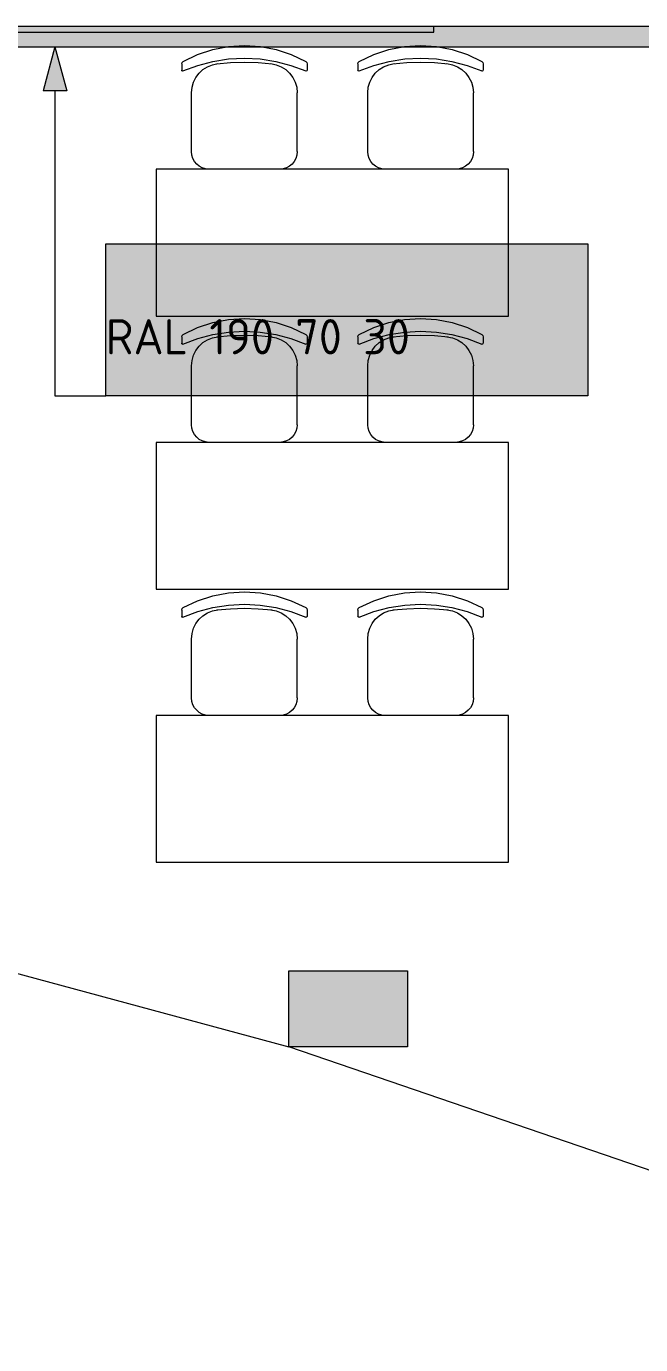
# Model space of a CAD drawing. Header units: millimetres. Extents: x 0 to 1189, y 0 to 841.
# Drawn here: x 813.32 to 834.24, y 443.89 to 488.78 of the extents above; entities that cross this region are included whole.
import ezdxf

# ---------------------------------------------------------------- set-up
doc = ezdxf.new("R2010")
doc.units = ezdxf.units.MM

msp = doc.modelspace()

# ---------------------------------------------------------------- hatches: boundary and pattern name
at = {"true_color": 0xd5aaaa}
h = msp.add_hatch(color=9, dxfattribs=at)
h.dxf.hatch_style = 2
h.paths.add_polyline_path([(796.055216, 488.077516), (796.062216, 488.777517), (841.946286, 488.776517), (841.246285, 488.076516)])
at = {"true_color": 0x0077b0}
h = msp.add_hatch(color=144, dxfattribs=at)
h.dxf.hatch_style = 2
h.paths.add_polyline_path([(814.294244, 488.077516), (814.694245, 486.584514), (813.894243, 486.584514)])
at = {"true_color": 0xffffff}
h = msp.add_hatch(color=7, dxfattribs=at)
h.dxf.hatch_style = 2
h.paths.add_polyline_path([(816.023247, 481.370506), (832.441272, 481.370506), (832.441272, 476.193498), (816.023247, 476.193498)])
at = {"true_color": 0x0077b0}
h = msp.add_hatch(color=144, dxfattribs=at)
h.paths.add_polyline_path([(817.233091, 479.975435), (817.233091, 480.782414), (817.203601, 480.939097), (817.114579, 481.070149), (816.985939, 481.156552), (816.829601, 481.185904), (816.673125, 481.156552), (816.541867, 481.070149), (816.45443, 480.939097), (816.426111, 480.782414), (816.426111, 479.975435), (816.45443, 479.819097), (816.541867, 479.690457), (816.673125, 479.601435), (816.829601, 479.571945), (816.985939, 479.601435), (817.114579, 479.690457), (817.203601, 479.819097)])
h.paths.add_polyline_path([(817.433733, 479.975435), (817.422579, 479.854779), (817.389153, 479.742753), (817.333507, 479.639719), (817.25569, 479.546038), (817.163922, 479.468739), (817.061869, 479.414229), (816.950205, 479.38194), (816.829601, 479.371303), (816.707869, 479.38194), (816.596161, 479.414229), (816.493963, 479.468739), (816.400756, 479.546038), (816.323026, 479.639719), (816.267568, 479.742753), (816.234332, 479.854779), (816.223264, 479.975435), (816.223264, 480.782414), (816.234332, 480.904147), (816.267568, 481.015854), (816.323026, 481.118053), (816.400756, 481.21126), (816.493963, 481.289076), (816.596161, 481.344723), (816.707869, 481.378149), (816.829601, 481.389302), (816.950257, 481.378192), (817.062283, 481.345067), (817.165317, 481.290238), (817.258998, 481.214016), (817.334902, 481.120378), (817.389567, 481.017232), (817.422631, 480.904577), (817.433733, 480.782414)])
h = msp.add_hatch(color=144, dxfattribs=at)
h.paths.add_polyline_path([(819.455736, 480.378925), (819.455736, 479.876216), (819.477234, 479.75867), (819.54338, 479.661793), (819.640876, 479.594752), (819.757802, 479.571945), (819.874729, 479.594752), (819.972225, 479.661793), (820.038371, 479.759703), (820.059868, 479.876216), (820.059868, 480.076859), (820.038371, 480.193785), (819.972225, 480.291281), (819.874729, 480.357427), (819.757802, 480.378925)])
h.paths.add_polyline_path([(819.958445, 481.389302), (820.034375, 481.36374), (820.059868, 481.287327), (820.047121, 481.229243), (820.009157, 481.202991), (819.900472, 481.163717), (819.799075, 481.105426), (819.704601, 481.028118), (819.616691, 480.931793), (819.511478, 480.760297), (819.461249, 480.581772), (819.757802, 480.581772), (819.859829, 480.572737), (819.953897, 480.54546), (820.039491, 480.499684), (820.116092, 480.435149), (820.180628, 480.357384), (820.226404, 480.27192), (820.253681, 480.178498), (820.262716, 480.076859), (820.262716, 479.876216), (820.25325, 479.77419), (820.225026, 479.680121), (820.178302, 479.594528), (820.113336, 479.517926), (820.036778, 479.453391), (819.951486, 479.407614), (819.858235, 479.380338), (819.757802, 479.371303), (819.562741, 479.40727), (819.399512, 479.51517), (819.334977, 479.592892), (819.2892, 479.678054), (819.261924, 479.770659), (819.252889, 479.870704), (819.252889, 480.480348), (819.267152, 480.646557), (819.30994, 480.80212), (819.381253, 480.947141), (819.481092, 481.081724), (819.666094, 481.253565), (819.868045, 481.366702), (819.92048, 481.38317)])
h = msp.add_hatch(color=144, dxfattribs=at)
h.dxf.hatch_style = 2
h.paths.add_polyline_path([(818.746715, 479.87346), (817.939736, 479.87346), (817.863599, 479.899023), (817.838312, 479.975435), (817.863599, 480.051572), (817.939736, 480.076859), (818.746715, 480.076859), (818.822852, 480.051572), (818.848139, 479.975435), (818.822852, 479.899023)])
at = {"true_color": 0xffffff}
h = msp.add_hatch(color=7, dxfattribs=at)
h.dxf.hatch_style = 2
h.paths.add_polyline_path([(822.258256, 456.616468), (826.298262, 456.616468), (826.298262, 454.028464), (822.258256, 454.028464)])
h = msp.add_hatch(color=7, dxfattribs=at)
h.dxf.hatch_style = 2
h.paths.add_polyline_path([(822.258256, 456.616468), (826.298262, 456.616468), (826.298262, 454.028464), (822.258256, 454.028464)])
at = {"true_color": 0x0077b0}
h = msp.add_hatch(color=144, dxfattribs=at)
h.paths.add_polyline_path([(823.470215, 455.220965), (823.470215, 456.027944), (823.440725, 456.184627), (823.351704, 456.315678), (823.223064, 456.402081), (823.066726, 456.431434), (822.910249, 456.402081), (822.778991, 456.315678), (822.691555, 456.184627), (822.663236, 456.027944), (822.663236, 455.220965), (822.691555, 455.064626), (822.778991, 454.935987), (822.910249, 454.846965), (823.066726, 454.817475), (823.223064, 454.846965), (823.351704, 454.935987), (823.440725, 455.064626)])
h.paths.add_polyline_path([(823.670858, 455.220965), (823.659704, 455.100309), (823.626278, 454.988283), (823.570631, 454.885249), (823.492815, 454.791568), (823.401046, 454.714269), (823.298994, 454.659759), (823.18733, 454.62747), (823.066726, 454.616833), (822.944993, 454.62747), (822.833286, 454.659759), (822.731087, 454.714269), (822.63788, 454.791568), (822.56015, 454.885249), (822.504693, 454.988283), (822.471456, 455.100309), (822.460389, 455.220965), (822.460389, 456.027944), (822.471456, 456.149677), (822.504693, 456.261384), (822.56015, 456.363583), (822.63788, 456.45679), (822.731087, 456.534606), (822.833286, 456.590253), (822.944993, 456.623679), (823.066726, 456.634832), (823.187381, 456.623722), (823.299407, 456.590597), (823.402442, 456.535768), (823.496122, 456.459546), (823.572026, 456.365908), (823.626691, 456.262762), (823.659756, 456.150107), (823.670858, 456.027944)])
h = msp.add_hatch(color=144, dxfattribs=at)
h.paths.add_polyline_path([(823.470215, 455.220965), (823.470215, 456.027944), (823.440725, 456.184627), (823.351704, 456.315678), (823.223064, 456.402081), (823.066726, 456.431434), (822.910249, 456.402081), (822.778991, 456.315678), (822.691555, 456.184627), (822.663236, 456.027944), (822.663236, 455.220965), (822.691555, 455.064626), (822.778991, 454.935987), (822.910249, 454.846965), (823.066726, 454.817475), (823.223064, 454.846965), (823.351704, 454.935987), (823.440725, 455.064626)])
h.paths.add_polyline_path([(823.670858, 455.220965), (823.659704, 455.100309), (823.626278, 454.988283), (823.570631, 454.885249), (823.492815, 454.791568), (823.401046, 454.714269), (823.298994, 454.659759), (823.18733, 454.62747), (823.066726, 454.616833), (822.944993, 454.62747), (822.833286, 454.659759), (822.731087, 454.714269), (822.63788, 454.791568), (822.56015, 454.885249), (822.504693, 454.988283), (822.471456, 455.100309), (822.460389, 455.220965), (822.460389, 456.027944), (822.471456, 456.149677), (822.504693, 456.261384), (822.56015, 456.363583), (822.63788, 456.45679), (822.731087, 456.534606), (822.833286, 456.590253), (822.944993, 456.623679), (823.066726, 456.634832), (823.187381, 456.623722), (823.299407, 456.590597), (823.402442, 456.535768), (823.496122, 456.459546), (823.572026, 456.365908), (823.626691, 456.262762), (823.659756, 456.150107), (823.670858, 456.027944)])
h = msp.add_hatch(color=144, dxfattribs=at)
h.dxf.hatch_style = 2
h.paths.add_polyline_path([(825.893335, 456.290323), (825.661824, 456.058812), (825.591269, 456.027944), (825.515132, 456.053231), (825.489845, 456.129368), (825.517957, 456.199923), (825.913179, 456.595145), (825.953969, 456.624497), (825.994759, 456.634832), (826.070895, 456.609269), (826.096182, 456.532857), (826.096182, 454.715501), (826.070895, 454.640742), (825.994759, 454.616833), (825.918622, 454.640742), (825.893335, 454.715501)])
h = msp.add_hatch(color=144, dxfattribs=at)
h.dxf.hatch_style = 2
h.paths.add_polyline_path([(825.893335, 456.290323), (825.661824, 456.058812), (825.591269, 456.027944), (825.515132, 456.053231), (825.489845, 456.129368), (825.517957, 456.199923), (825.913179, 456.595145), (825.953969, 456.624497), (825.994759, 456.634832), (826.070895, 456.609269), (826.096182, 456.532857), (826.096182, 454.715501), (826.070895, 454.640742), (825.994759, 454.616833), (825.918622, 454.640742), (825.893335, 454.715501)])
h = msp.add_hatch(color=144, dxfattribs=at)
h.dxf.hatch_style = 2
h.paths.add_polyline_path([(824.983755, 455.11899), (824.176776, 455.11899), (824.10064, 455.144553), (824.075353, 455.220965), (824.10064, 455.297102), (824.176776, 455.322389), (824.983755, 455.322389), (825.059892, 455.297102), (825.085179, 455.220965), (825.059892, 455.144553)])
h = msp.add_hatch(color=144, dxfattribs=at)
h.dxf.hatch_style = 2
h.paths.add_polyline_path([(824.983755, 455.11899), (824.176776, 455.11899), (824.10064, 455.144553), (824.075353, 455.220965), (824.10064, 455.297102), (824.176776, 455.322389), (824.983755, 455.322389), (825.059892, 455.297102), (825.085179, 455.220965), (825.059892, 455.144553)])

# ---------------------------------------------------------------- linework, layer by layer
at = {"color": 7, "lineweight": 0}
for points in [[(853.707304, 488.777517), (795.362215, 488.777517)], [(841.946286, 488.776517), (795.362215, 488.777517)], [(795.562215, 488.577517), (827.198264, 488.577517)], [(827.198264, 488.577517), (827.198264, 488.777517)], [(841.946286, 488.776517), (827.198264, 488.776517)], [(796.055216, 488.077516), (841.246285, 488.076516)]]:
    msp.add_lwpolyline(points, dxfattribs=at)
at = {"color": 144, "lineweight": 0, "true_color": 0x0077b0}
for points in [[(814.294244, 488.077516), (813.894243, 486.584514)], [(814.294244, 488.077516), (814.694245, 486.584514)], [(814.694245, 486.584514), (813.894243, 486.584514)], [(814.294244, 486.584514), (814.294244, 476.193498)], [(816.023247, 481.370506), (832.441272, 481.370506)], [(816.023247, 476.193498), (816.023247, 481.370506)], [(832.441272, 481.370506), (832.441272, 476.193498)], [(814.294244, 476.193498), (816.023247, 476.193498)], [(832.441272, 476.193498), (816.023247, 476.193498)], [(796.549217, 460.973475), (822.258256, 454.028464)], [(822.258256, 456.616468), (826.298262, 456.616468)], [(822.258256, 454.028464), (822.258256, 456.616468)], [(822.258256, 456.616468), (826.298262, 456.616468)], [(822.258256, 454.028464), (822.258256, 456.616468)], [(826.298262, 456.616468), (826.298262, 454.028464)], [(826.298262, 456.616468), (826.298262, 454.028464)], [(826.298262, 454.028464), (822.258256, 454.028464)], [(826.298262, 454.028464), (822.258256, 454.028464)], [(851.882301, 443.885449), (822.258256, 454.028464)]]:
    msp.add_lwpolyline(points, dxfattribs=at)
at = {"color": 253, "lineweight": 0, "true_color": 0x999999}
for points in [[(818.656251, 487.586516), (819.149423, 487.820235), (819.666127, 487.989266), (820.199894, 488.091923), (820.744254, 488.126516), (821.289036, 488.091923), (821.822756, 487.989266), (822.339225, 487.820235), (822.832257, 487.586516)], [(818.656251, 487.586516), (819.149423, 487.820235), (819.666127, 487.989266), (820.199894, 488.091923), (820.744254, 488.126516), (821.289036, 488.091923), (821.822756, 487.989266), (822.339225, 487.820235), (822.832257, 487.586516)], [(824.65626, 487.586516), (825.149433, 487.820235), (825.666136, 487.989266), (826.199903, 488.091923), (826.744263, 488.126516), (827.289045, 488.091923), (827.822765, 487.989266), (828.339234, 487.820235), (828.832266, 487.586516)], [(824.65626, 487.586516), (825.149433, 487.820235), (825.666136, 487.989266), (826.199903, 488.091923), (826.744263, 488.126516), (827.289045, 488.091923), (827.822765, 487.989266), (828.339234, 487.820235), (828.832266, 487.586516)], [(818.609251, 487.501515), (818.621876, 487.550391), (818.656251, 487.586516)], [(818.609251, 487.501515), (818.621876, 487.550391), (818.656251, 487.586516)], [(818.652251, 487.258515), (819.156314, 487.448875), (819.675752, 487.585891), (820.206441, 487.668719), (820.744254, 487.696516), (821.282067, 487.668719), (821.812756, 487.585891), (822.332194, 487.448875), (822.836257, 487.258515)], [(818.652251, 487.258515), (819.156314, 487.448875), (819.675752, 487.585891), (820.206441, 487.668719), (820.744254, 487.696516), (821.282067, 487.668719), (821.812756, 487.585891), (822.332194, 487.448875), (822.836257, 487.258515)], [(819.803252, 487.504515), (820.272628, 487.546391), (820.744254, 487.560516), (821.21588, 487.546391), (821.685255, 487.504515)], [(819.803252, 487.504515), (820.272628, 487.546391), (820.744254, 487.560516), (821.21588, 487.546391), (821.685255, 487.504515)], [(822.832257, 487.586516), (822.866632, 487.550391), (822.879257, 487.501515)], [(822.832257, 487.586516), (822.866632, 487.550391), (822.879257, 487.501515)], [(824.60926, 487.501515), (824.621885, 487.550391), (824.65626, 487.586516)], [(824.60926, 487.501515), (824.621885, 487.550391), (824.65626, 487.586516)], [(824.65226, 487.258515), (825.156323, 487.448875), (825.675761, 487.585891), (826.20645, 487.668719), (826.744263, 487.696516), (827.282076, 487.668719), (827.812765, 487.585891), (828.332203, 487.448875), (828.836266, 487.258515)], [(824.65226, 487.258515), (825.156323, 487.448875), (825.675761, 487.585891), (826.20645, 487.668719), (826.744263, 487.696516), (827.282076, 487.668719), (827.812765, 487.585891), (828.332203, 487.448875), (828.836266, 487.258515)], [(825.803262, 487.504515), (826.272637, 487.546391), (826.744263, 487.560516), (827.215889, 487.546391), (827.685265, 487.504515)], [(825.803262, 487.504515), (826.272637, 487.546391), (826.744263, 487.560516), (827.215889, 487.546391), (827.685265, 487.504515)], [(828.832266, 487.586516), (828.866641, 487.550391), (828.879266, 487.501515)], [(828.832266, 487.586516), (828.866641, 487.550391), (828.879266, 487.501515)], [(818.609251, 487.501515), (818.609251, 487.285515)], [(818.609251, 487.501515), (818.609251, 487.285515)], [(818.652251, 487.258515), (818.639251, 487.255515), (818.617876, 487.26414), (818.609251, 487.285515)], [(818.652251, 487.258515), (818.639251, 487.255515), (818.617876, 487.26414), (818.609251, 487.285515)], [(818.944251, 486.514514), (818.961964, 486.702751), (819.013017, 486.879655), (819.094281, 487.041771), (819.202627, 487.18564), (819.334926, 487.307806), (819.488049, 487.404812), (819.658867, 487.473201), (819.844253, 487.509515)], [(818.944251, 486.514514), (818.961964, 486.702751), (819.013017, 486.879655), (819.094281, 487.041771), (819.202627, 487.18564), (819.334926, 487.307806), (819.488049, 487.404812), (819.658867, 487.473201), (819.844253, 487.509515)], [(821.644255, 487.509515), (821.82964, 487.473201), (822.000459, 487.404812), (822.153582, 487.307806), (822.285881, 487.18564), (822.394227, 487.041771), (822.475491, 486.879655), (822.526544, 486.702751), (822.544257, 486.514514)], [(821.644255, 487.509515), (821.82964, 487.473201), (822.000459, 487.404812), (822.153582, 487.307806), (822.285881, 487.18564), (822.394227, 487.041771), (822.475491, 486.879655), (822.526544, 486.702751), (822.544257, 486.514514)], [(822.879257, 487.285515), (822.870632, 487.26414), (822.849257, 487.255515), (822.836257, 487.258515)], [(822.879257, 487.285515), (822.870632, 487.26414), (822.849257, 487.255515), (822.836257, 487.258515)], [(822.879257, 487.501515), (822.879257, 487.285515)], [(822.879257, 487.501515), (822.879257, 487.285515)], [(824.60926, 487.501515), (824.60926, 487.285515)], [(824.60926, 487.501515), (824.60926, 487.285515)], [(824.65226, 487.258515), (824.63926, 487.255515), (824.617885, 487.26414), (824.60926, 487.285515)], [(824.65226, 487.258515), (824.63926, 487.255515), (824.617885, 487.26414), (824.60926, 487.285515)], [(824.94426, 486.514514), (824.961973, 486.702751), (825.013026, 486.879655), (825.09429, 487.041771), (825.202636, 487.18564), (825.334935, 487.307806), (825.488058, 487.404812), (825.658877, 487.473201), (825.844262, 487.509515)], [(824.94426, 486.514514), (824.961973, 486.702751), (825.013026, 486.879655), (825.09429, 487.041771), (825.202636, 487.18564), (825.334935, 487.307806), (825.488058, 487.404812), (825.658877, 487.473201), (825.844262, 487.509515)], [(827.644264, 487.509515), (827.82965, 487.473201), (828.000468, 487.404812), (828.153591, 487.307806), (828.28589, 487.18564), (828.394236, 487.041771), (828.4755, 486.879655), (828.526553, 486.702751), (828.544266, 486.514514)], [(827.644264, 487.509515), (827.82965, 487.473201), (828.000468, 487.404812), (828.153591, 487.307806), (828.28589, 487.18564), (828.394236, 487.041771), (828.4755, 486.879655), (828.526553, 486.702751), (828.544266, 486.514514)], [(828.879266, 487.285515), (828.870641, 487.26414), (828.849266, 487.255515), (828.836266, 487.258515)], [(828.879266, 487.285515), (828.870641, 487.26414), (828.849266, 487.255515), (828.836266, 487.258515)], [(828.879266, 487.501515), (828.879266, 487.285515)], [(828.879266, 487.501515), (828.879266, 487.285515)], [(818.944251, 484.511511), (818.944251, 486.514514)], [(818.944251, 484.511511), (818.944251, 486.514514)], [(822.544257, 484.511511), (822.544257, 486.514514)], [(822.544257, 484.511511), (822.544257, 486.514514)], [(824.94426, 484.511511), (824.94426, 486.514514)], [(824.94426, 484.511511), (824.94426, 486.514514)], [(828.544266, 484.511511), (828.544266, 486.514514)], [(828.544266, 484.511511), (828.544266, 486.514514)], [(819.544252, 483.91151), (819.423437, 483.923715), (819.310861, 483.958713), (819.208949, 484.014079), (819.120126, 484.087385), (819.04682, 484.176208), (818.991454, 484.27812), (818.956456, 484.390696), (818.944251, 484.511511)], [(819.544252, 483.91151), (819.423437, 483.923715), (819.310861, 483.958713), (819.208949, 484.014079), (819.120126, 484.087385), (819.04682, 484.176208), (818.991454, 484.27812), (818.956456, 484.390696), (818.944251, 484.511511)], [(822.544257, 484.511511), (822.532052, 484.390696), (822.497053, 484.27812), (822.441688, 484.176208), (822.368381, 484.087385), (822.279559, 484.014079), (822.177647, 483.958713), (822.06507, 483.923715), (821.944256, 483.91151)], [(822.544257, 484.511511), (822.532052, 484.390696), (822.497053, 484.27812), (822.441688, 484.176208), (822.368381, 484.087385), (822.279559, 484.014079), (822.177647, 483.958713), (822.06507, 483.923715), (821.944256, 483.91151)], [(825.544261, 483.91151), (825.423447, 483.923715), (825.31087, 483.958713), (825.208958, 484.014079), (825.120136, 484.087385), (825.046829, 484.176208), (824.991464, 484.27812), (824.956465, 484.390696), (824.94426, 484.511511)], [(825.544261, 483.91151), (825.423447, 483.923715), (825.31087, 483.958713), (825.208958, 484.014079), (825.120136, 484.087385), (825.046829, 484.176208), (824.991464, 484.27812), (824.956465, 484.390696), (824.94426, 484.511511)], [(828.544266, 484.511511), (828.532061, 484.390696), (828.497063, 484.27812), (828.441697, 484.176208), (828.368391, 484.087385), (828.279568, 484.014079), (828.177656, 483.958713), (828.06508, 483.923715), (827.944265, 483.91151)], [(828.544266, 484.511511), (828.532061, 484.390696), (828.497063, 484.27812), (828.441697, 484.176208), (828.368391, 484.087385), (828.279568, 484.014079), (828.177656, 483.958713), (828.06508, 483.923715), (827.944265, 483.91151)], [(829.745268, 483.91151), (817.745249, 483.91151)], [(817.745249, 483.91151), (817.745249, 478.911502)], [(821.945256, 483.91151), (819.544252, 483.91151)], [(821.945256, 483.91151), (819.544252, 483.91151)], [(827.945265, 483.91151), (825.544261, 483.91151)], [(827.945265, 483.91151), (825.544261, 483.91151)], [(829.745268, 478.911502), (829.745268, 483.91151)], [(817.745249, 478.911502), (829.745268, 478.911502)], [(818.656251, 478.286501), (819.149423, 478.520221), (819.666127, 478.689252), (820.199894, 478.791908), (820.744254, 478.826502), (821.289036, 478.791908), (821.822756, 478.689252), (822.339225, 478.520221), (822.832257, 478.286501)], [(818.656251, 478.286501), (819.149423, 478.520221), (819.666127, 478.689252), (820.199894, 478.791908), (820.744254, 478.826502), (821.289036, 478.791908), (821.822756, 478.689252), (822.339225, 478.520221), (822.832257, 478.286501)], [(824.65626, 478.286501), (825.149433, 478.520221), (825.666136, 478.689252), (826.199903, 478.791908), (826.744263, 478.826502), (827.289045, 478.791908), (827.822765, 478.689252), (828.339234, 478.520221), (828.832266, 478.286501)], [(824.65626, 478.286501), (825.149433, 478.520221), (825.666136, 478.689252), (826.199903, 478.791908), (826.744263, 478.826502), (827.289045, 478.791908), (827.822765, 478.689252), (828.339234, 478.520221), (828.832266, 478.286501)], [(818.609251, 478.201501), (818.621876, 478.250376), (818.656251, 478.286501)], [(818.609251, 478.201501), (818.621876, 478.250376), (818.656251, 478.286501)], [(818.609251, 478.201501), (818.609251, 477.985501)], [(818.609251, 478.201501), (818.609251, 477.985501)], [(818.652251, 477.958501), (819.156314, 478.148861), (819.675752, 478.285876), (820.206441, 478.368705), (820.744254, 478.396502), (821.282067, 478.368705), (821.812756, 478.285876), (822.332194, 478.148861), (822.836257, 477.958501)], [(818.652251, 477.958501), (819.156314, 478.148861), (819.675752, 478.285876), (820.206441, 478.368705), (820.744254, 478.396502), (821.282067, 478.368705), (821.812756, 478.285876), (822.332194, 478.148861), (822.836257, 477.958501)], [(818.944251, 477.2145), (818.961964, 477.402736), (819.013017, 477.579641), (819.094281, 477.741756), (819.202627, 477.885626), (819.334926, 478.007792), (819.488049, 478.104798), (819.658867, 478.173187), (819.844253, 478.209501)], [(818.944251, 477.2145), (818.961964, 477.402736), (819.013017, 477.579641), (819.094281, 477.741756), (819.202627, 477.885626), (819.334926, 478.007792), (819.488049, 478.104798), (819.658867, 478.173187), (819.844253, 478.209501)], [(819.803252, 478.204501), (820.272628, 478.246376), (820.744254, 478.260501), (821.21588, 478.246376), (821.685255, 478.204501)], [(819.803252, 478.204501), (820.272628, 478.246376), (820.744254, 478.260501), (821.21588, 478.246376), (821.685255, 478.204501)], [(821.644255, 478.209501), (821.82964, 478.173187), (822.000459, 478.104798), (822.153582, 478.007792), (822.285881, 477.885626), (822.394227, 477.741756), (822.475491, 477.579641), (822.526544, 477.402736), (822.544257, 477.2145)], [(821.644255, 478.209501), (821.82964, 478.173187), (822.000459, 478.104798), (822.153582, 478.007792), (822.285881, 477.885626), (822.394227, 477.741756), (822.475491, 477.579641), (822.526544, 477.402736), (822.544257, 477.2145)], [(822.832257, 478.286501), (822.866632, 478.250376), (822.879257, 478.201501)], [(822.832257, 478.286501), (822.866632, 478.250376), (822.879257, 478.201501)], [(822.879257, 478.201501), (822.879257, 477.985501)], [(822.879257, 478.201501), (822.879257, 477.985501)], [(824.60926, 478.201501), (824.621885, 478.250376), (824.65626, 478.286501)], [(824.60926, 478.201501), (824.621885, 478.250376), (824.65626, 478.286501)], [(824.60926, 478.201501), (824.60926, 477.985501)], [(824.60926, 478.201501), (824.60926, 477.985501)], [(824.65226, 477.958501), (825.156323, 478.148861), (825.675761, 478.285876), (826.20645, 478.368705), (826.744263, 478.396502), (827.282076, 478.368705), (827.812765, 478.285876), (828.332203, 478.148861), (828.836266, 477.958501)], [(824.65226, 477.958501), (825.156323, 478.148861), (825.675761, 478.285876), (826.20645, 478.368705), (826.744263, 478.396502), (827.282076, 478.368705), (827.812765, 478.285876), (828.332203, 478.148861), (828.836266, 477.958501)], [(824.94426, 477.2145), (824.961973, 477.402736), (825.013026, 477.579641), (825.09429, 477.741756), (825.202636, 477.885626), (825.334935, 478.007792), (825.488058, 478.104798), (825.658877, 478.173187), (825.844262, 478.209501)], [(824.94426, 477.2145), (824.961973, 477.402736), (825.013026, 477.579641), (825.09429, 477.741756), (825.202636, 477.885626), (825.334935, 478.007792), (825.488058, 478.104798), (825.658877, 478.173187), (825.844262, 478.209501)], [(825.803262, 478.204501), (826.272637, 478.246376), (826.744263, 478.260501), (827.215889, 478.246376), (827.685265, 478.204501)], [(825.803262, 478.204501), (826.272637, 478.246376), (826.744263, 478.260501), (827.215889, 478.246376), (827.685265, 478.204501)], [(827.644264, 478.209501), (827.82965, 478.173187), (828.000468, 478.104798), (828.153591, 478.007792), (828.28589, 477.885626), (828.394236, 477.741756), (828.4755, 477.579641), (828.526553, 477.402736), (828.544266, 477.2145)], [(827.644264, 478.209501), (827.82965, 478.173187), (828.000468, 478.104798), (828.153591, 478.007792), (828.28589, 477.885626), (828.394236, 477.741756), (828.4755, 477.579641), (828.526553, 477.402736), (828.544266, 477.2145)], [(828.832266, 478.286501), (828.866641, 478.250376), (828.879266, 478.201501)], [(828.832266, 478.286501), (828.866641, 478.250376), (828.879266, 478.201501)], [(828.879266, 478.201501), (828.879266, 477.985501)], [(828.879266, 478.201501), (828.879266, 477.985501)], [(818.652251, 477.958501), (818.639251, 477.955501), (818.617876, 477.964126), (818.609251, 477.985501)], [(818.652251, 477.958501), (818.639251, 477.955501), (818.617876, 477.964126), (818.609251, 477.985501)], [(822.879257, 477.985501), (822.870632, 477.964126), (822.849257, 477.955501), (822.836257, 477.958501)], [(822.879257, 477.985501), (822.870632, 477.964126), (822.849257, 477.955501), (822.836257, 477.958501)], [(824.65226, 477.958501), (824.63926, 477.955501), (824.617885, 477.964126), (824.60926, 477.985501)], [(824.65226, 477.958501), (824.63926, 477.955501), (824.617885, 477.964126), (824.60926, 477.985501)], [(828.879266, 477.985501), (828.870641, 477.964126), (828.849266, 477.955501), (828.836266, 477.958501)], [(828.879266, 477.985501), (828.870641, 477.964126), (828.849266, 477.955501), (828.836266, 477.958501)], [(818.944251, 475.211497), (818.944251, 477.2145)], [(818.944251, 475.211497), (818.944251, 477.2145)], [(822.544257, 475.211497), (822.544257, 477.2145)], [(822.544257, 475.211497), (822.544257, 477.2145)], [(824.94426, 475.211497), (824.94426, 477.2145)], [(824.94426, 475.211497), (824.94426, 477.2145)], [(828.544266, 475.211497), (828.544266, 477.2145)], [(828.544266, 475.211497), (828.544266, 477.2145)], [(819.544252, 474.611496), (819.423437, 474.623701), (819.310861, 474.658699), (819.208949, 474.714064), (819.120126, 474.787371), (819.04682, 474.876193), (818.991454, 474.978106), (818.956456, 475.090682), (818.944251, 475.211497)], [(819.544252, 474.611496), (819.423437, 474.623701), (819.310861, 474.658699), (819.208949, 474.714064), (819.120126, 474.787371), (819.04682, 474.876193), (818.991454, 474.978106), (818.956456, 475.090682), (818.944251, 475.211497)], [(822.544257, 475.211497), (822.532052, 475.090682), (822.497053, 474.978106), (822.441688, 474.876193), (822.368381, 474.787371), (822.279559, 474.714064), (822.177647, 474.658699), (822.06507, 474.623701), (821.944256, 474.611496)], [(822.544257, 475.211497), (822.532052, 475.090682), (822.497053, 474.978106), (822.441688, 474.876193), (822.368381, 474.787371), (822.279559, 474.714064), (822.177647, 474.658699), (822.06507, 474.623701), (821.944256, 474.611496)], [(825.544261, 474.611496), (825.423447, 474.623701), (825.31087, 474.658699), (825.208958, 474.714064), (825.120136, 474.787371), (825.046829, 474.876193), (824.991464, 474.978106), (824.956465, 475.090682), (824.94426, 475.211497)], [(825.544261, 474.611496), (825.423447, 474.623701), (825.31087, 474.658699), (825.208958, 474.714064), (825.120136, 474.787371), (825.046829, 474.876193), (824.991464, 474.978106), (824.956465, 475.090682), (824.94426, 475.211497)], [(828.544266, 475.211497), (828.532061, 475.090682), (828.497063, 474.978106), (828.441697, 474.876193), (828.368391, 474.787371), (828.279568, 474.714064), (828.177656, 474.658699), (828.06508, 474.623701), (827.944265, 474.611496)], [(828.544266, 475.211497), (828.532061, 475.090682), (828.497063, 474.978106), (828.441697, 474.876193), (828.368391, 474.787371), (828.279568, 474.714064), (828.177656, 474.658699), (828.06508, 474.623701), (827.944265, 474.611496)], [(829.745268, 474.611496), (817.745249, 474.611496)], [(817.745249, 474.611496), (817.745249, 469.611488)], [(821.945256, 474.611496), (819.544252, 474.611496)], [(821.945256, 474.611496), (819.544252, 474.611496)], [(827.945265, 474.611496), (825.544261, 474.611496)], [(827.945265, 474.611496), (825.544261, 474.611496)], [(829.745268, 469.611488), (829.745268, 474.611496)], [(817.745249, 469.611488), (829.745268, 469.611488)], [(818.656251, 468.986487), (819.149423, 469.220206), (819.666127, 469.389238), (820.199894, 469.491894), (820.744254, 469.526488), (821.289036, 469.491894), (821.822756, 469.389238), (822.339225, 469.220206), (822.832257, 468.986487)], [(818.656251, 468.986487), (819.149423, 469.220206), (819.666127, 469.389238), (820.199894, 469.491894), (820.744254, 469.526488), (821.289036, 469.491894), (821.822756, 469.389238), (822.339225, 469.220206), (822.832257, 468.986487)], [(824.65626, 468.986487), (825.149433, 469.220206), (825.666136, 469.389238), (826.199903, 469.491894), (826.744263, 469.526488), (827.289045, 469.491894), (827.822765, 469.389238), (828.339234, 469.220206), (828.832266, 468.986487)], [(824.65626, 468.986487), (825.149433, 469.220206), (825.666136, 469.389238), (826.199903, 469.491894), (826.744263, 469.526488), (827.289045, 469.491894), (827.822765, 469.389238), (828.339234, 469.220206), (828.832266, 468.986487)], [(818.609251, 468.901487), (818.621876, 468.950362), (818.656251, 468.986487)], [(818.609251, 468.901487), (818.621876, 468.950362), (818.656251, 468.986487)], [(818.609251, 468.901487), (818.609251, 468.685487)], [(818.609251, 468.901487), (818.609251, 468.685487)], [(818.652251, 468.658487), (818.639251, 468.655487), (818.617876, 468.664112), (818.609251, 468.685487)], [(818.652251, 468.658487), (818.639251, 468.655487), (818.617876, 468.664112), (818.609251, 468.685487)], [(818.652251, 468.658487), (819.156314, 468.848846), (819.675752, 468.985862), (820.206441, 469.06869), (820.744254, 469.096487), (821.282067, 469.06869), (821.812756, 468.985862), (822.332194, 468.848846), (822.836257, 468.658487)], [(818.652251, 468.658487), (819.156314, 468.848846), (819.675752, 468.985862), (820.206441, 469.06869), (820.744254, 469.096487), (821.282067, 469.06869), (821.812756, 468.985862), (822.332194, 468.848846), (822.836257, 468.658487)], [(818.944251, 467.914486), (818.961964, 468.102722), (819.013017, 468.279627), (819.094281, 468.441742), (819.202627, 468.585612), (819.334926, 468.707778), (819.488049, 468.804784), (819.658867, 468.873173), (819.844253, 468.909487)], [(818.944251, 467.914486), (818.961964, 468.102722), (819.013017, 468.279627), (819.094281, 468.441742), (819.202627, 468.585612), (819.334926, 468.707778), (819.488049, 468.804784), (819.658867, 468.873173), (819.844253, 468.909487)], [(819.803252, 468.904487), (820.272628, 468.946362), (820.744254, 468.960487), (821.21588, 468.946362), (821.685255, 468.904487)], [(819.803252, 468.904487), (820.272628, 468.946362), (820.744254, 468.960487), (821.21588, 468.946362), (821.685255, 468.904487)], [(821.644255, 468.909487), (821.82964, 468.873173), (822.000459, 468.804784), (822.153582, 468.707778), (822.285881, 468.585612), (822.394227, 468.441742), (822.475491, 468.279627), (822.526544, 468.102722), (822.544257, 467.914486)], [(821.644255, 468.909487), (821.82964, 468.873173), (822.000459, 468.804784), (822.153582, 468.707778), (822.285881, 468.585612), (822.394227, 468.441742), (822.475491, 468.279627), (822.526544, 468.102722), (822.544257, 467.914486)], [(822.832257, 468.986487), (822.866632, 468.950362), (822.879257, 468.901487)], [(822.832257, 468.986487), (822.866632, 468.950362), (822.879257, 468.901487)], [(822.879257, 468.685487), (822.870632, 468.664112), (822.849257, 468.655487), (822.836257, 468.658487)], [(822.879257, 468.685487), (822.870632, 468.664112), (822.849257, 468.655487), (822.836257, 468.658487)], [(822.879257, 468.901487), (822.879257, 468.685487)], [(822.879257, 468.901487), (822.879257, 468.685487)], [(824.60926, 468.901487), (824.621885, 468.950362), (824.65626, 468.986487)], [(824.60926, 468.901487), (824.621885, 468.950362), (824.65626, 468.986487)], [(824.60926, 468.901487), (824.60926, 468.685487)], [(824.60926, 468.901487), (824.60926, 468.685487)], [(824.65226, 468.658487), (824.63926, 468.655487), (824.617885, 468.664112), (824.60926, 468.685487)], [(824.65226, 468.658487), (824.63926, 468.655487), (824.617885, 468.664112), (824.60926, 468.685487)], [(824.65226, 468.658487), (825.156323, 468.848846), (825.675761, 468.985862), (826.20645, 469.06869), (826.744263, 469.096487), (827.282076, 469.06869), (827.812765, 468.985862), (828.332203, 468.848846), (828.836266, 468.658487)], [(824.65226, 468.658487), (825.156323, 468.848846), (825.675761, 468.985862), (826.20645, 469.06869), (826.744263, 469.096487), (827.282076, 469.06869), (827.812765, 468.985862), (828.332203, 468.848846), (828.836266, 468.658487)], [(824.94426, 467.914486), (824.961973, 468.102722), (825.013026, 468.279627), (825.09429, 468.441742), (825.202636, 468.585612), (825.334935, 468.707778), (825.488058, 468.804784), (825.658877, 468.873173), (825.844262, 468.909487)], [(824.94426, 467.914486), (824.961973, 468.102722), (825.013026, 468.279627), (825.09429, 468.441742), (825.202636, 468.585612), (825.334935, 468.707778), (825.488058, 468.804784), (825.658877, 468.873173), (825.844262, 468.909487)], [(825.803262, 468.904487), (826.272637, 468.946362), (826.744263, 468.960487), (827.215889, 468.946362), (827.685265, 468.904487)], [(825.803262, 468.904487), (826.272637, 468.946362), (826.744263, 468.960487), (827.215889, 468.946362), (827.685265, 468.904487)], [(827.644264, 468.909487), (827.82965, 468.873173), (828.000468, 468.804784), (828.153591, 468.707778), (828.28589, 468.585612), (828.394236, 468.441742), (828.4755, 468.279627), (828.526553, 468.102722), (828.544266, 467.914486)], [(827.644264, 468.909487), (827.82965, 468.873173), (828.000468, 468.804784), (828.153591, 468.707778), (828.28589, 468.585612), (828.394236, 468.441742), (828.4755, 468.279627), (828.526553, 468.102722), (828.544266, 467.914486)], [(828.832266, 468.986487), (828.866641, 468.950362), (828.879266, 468.901487)], [(828.832266, 468.986487), (828.866641, 468.950362), (828.879266, 468.901487)], [(828.879266, 468.685487), (828.870641, 468.664112), (828.849266, 468.655487), (828.836266, 468.658487)], [(828.879266, 468.685487), (828.870641, 468.664112), (828.849266, 468.655487), (828.836266, 468.658487)], [(828.879266, 468.901487), (828.879266, 468.685487)], [(828.879266, 468.901487), (828.879266, 468.685487)], [(818.944251, 465.911483), (818.944251, 467.914486)], [(818.944251, 465.911483), (818.944251, 467.914486)], [(822.544257, 465.911483), (822.544257, 467.914486)], [(822.544257, 465.911483), (822.544257, 467.914486)], [(824.94426, 465.911483), (824.94426, 467.914486)], [(824.94426, 465.911483), (824.94426, 467.914486)], [(828.544266, 465.911483), (828.544266, 467.914486)], [(828.544266, 465.911483), (828.544266, 467.914486)], [(819.544252, 465.311482), (819.423437, 465.323687), (819.310861, 465.358685), (819.208949, 465.41405), (819.120126, 465.487357), (819.04682, 465.576179), (818.991454, 465.678092), (818.956456, 465.790668), (818.944251, 465.911483)], [(819.544252, 465.311482), (819.423437, 465.323687), (819.310861, 465.358685), (819.208949, 465.41405), (819.120126, 465.487357), (819.04682, 465.576179), (818.991454, 465.678092), (818.956456, 465.790668), (818.944251, 465.911483)], [(822.544257, 465.911483), (822.532052, 465.790668), (822.497053, 465.678092), (822.441688, 465.576179), (822.368381, 465.487357), (822.279559, 465.41405), (822.177647, 465.358685), (822.06507, 465.323687), (821.944256, 465.311482)], [(822.544257, 465.911483), (822.532052, 465.790668), (822.497053, 465.678092), (822.441688, 465.576179), (822.368381, 465.487357), (822.279559, 465.41405), (822.177647, 465.358685), (822.06507, 465.323687), (821.944256, 465.311482)], [(825.544261, 465.311482), (825.423447, 465.323687), (825.31087, 465.358685), (825.208958, 465.41405), (825.120136, 465.487357), (825.046829, 465.576179), (824.991464, 465.678092), (824.956465, 465.790668), (824.94426, 465.911483)], [(825.544261, 465.311482), (825.423447, 465.323687), (825.31087, 465.358685), (825.208958, 465.41405), (825.120136, 465.487357), (825.046829, 465.576179), (824.991464, 465.678092), (824.956465, 465.790668), (824.94426, 465.911483)], [(828.544266, 465.911483), (828.532061, 465.790668), (828.497063, 465.678092), (828.441697, 465.576179), (828.368391, 465.487357), (828.279568, 465.41405), (828.177656, 465.358685), (828.06508, 465.323687), (827.944265, 465.311482)], [(828.544266, 465.911483), (828.532061, 465.790668), (828.497063, 465.678092), (828.441697, 465.576179), (828.368391, 465.487357), (828.279568, 465.41405), (828.177656, 465.358685), (828.06508, 465.323687), (827.944265, 465.311482)], [(829.745268, 465.311482), (817.745249, 465.311482)], [(817.745249, 465.311482), (817.745249, 460.311474)], [(821.945256, 465.311482), (819.544252, 465.311482)], [(821.945256, 465.311482), (819.544252, 465.311482)], [(827.945265, 465.311482), (825.544261, 465.311482)], [(827.945265, 465.311482), (825.544261, 465.311482)], [(829.745268, 460.311474), (829.745268, 465.311482)], [(817.745249, 460.311474), (829.745268, 460.311474)]]:
    msp.add_lwpolyline(points, dxfattribs=at)

# ---------------------------------------------------------------- texts
at = {"color": 144, "true_color": 0x0077b0, "insert": (816.022611, 478.808758), "char_height": 1.2, "attachment_point": 1}
msp.add_mtext('{\\fGOSTCommon|b0|i0|c0;RAL 190 70 30}', dxfattribs=at)

doc.saveas('drawing.dxf')
